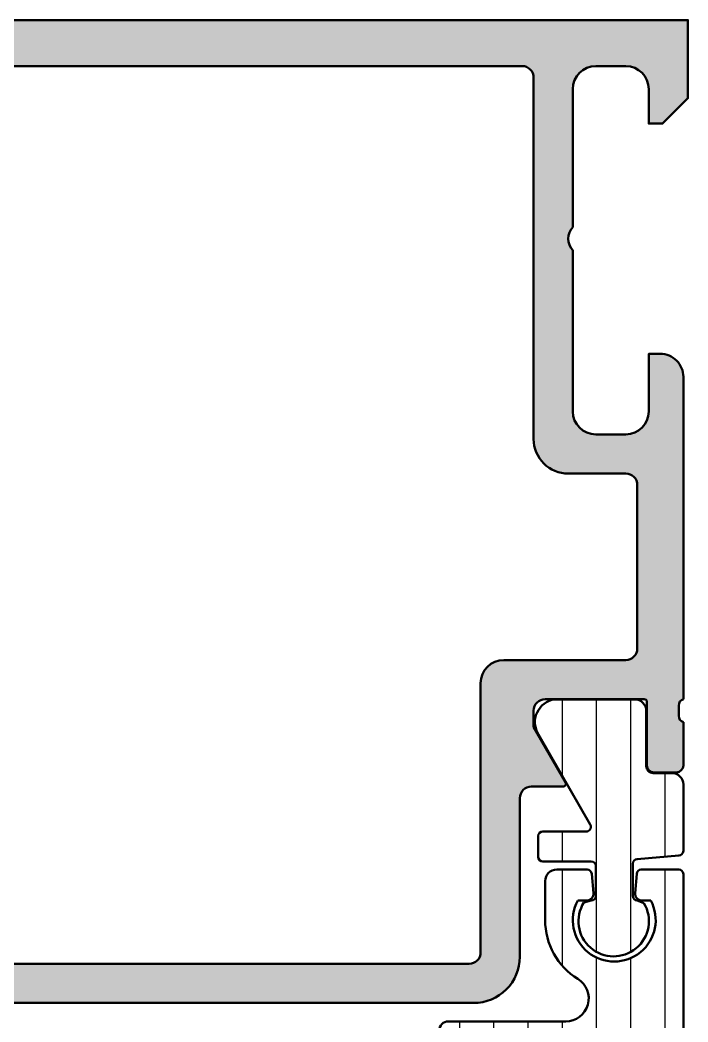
# Model space of a CAD drawing. Extents: x -30 to 78, y 10 to 95.
# Drawn here: x 24 to 53, y 51.48 to 95 of the extents above; entities that cross this region are included whole.
import ezdxf

# ---------------------------------------------------------------- set-up
doc = ezdxf.new("R2010")
doc.units = 0
for name, color, linetype, lineweight in [('0S-Alu contour', 7, 'Continuous', 50), ('0S-Alu hatch', 252, 'Continuous', 25), ('0S-Plastic contour', 254, 'Continuous', 50), ('0S-Plastic hatch', 253, 'Continuous', 25)]:
    doc.layers.add(name, color=color, linetype=linetype, lineweight=lineweight)
pattern_1 = [(90, (0, 0), (-1.4859, 0), [])]

# ---------------------------------------------------------------- blocks, each defined once
blk = doc.blocks.new('284171__E816EF3A_41FF_47C7_9F0E_7FFB3D5530F5___66181255_449C_4795_A90B_FC714D72451E_')
at = {"layer": '0S-Plastic hatch'}
h = blk.add_hatch(dxfattribs=at)
h.set_pattern_fill('ANSI31', color=256, scale=0.4680000000000001, angle=45, style=0)
h.set_pattern_definition(pattern_1)
edge = h.paths.add_edge_path()
edge.add_line((52.80000915527626, 57.8999526424142), (52.80000303682897, 29.20999689106717))
edge.add_ellipse((52.30000303682898, 29.20999699769764), major_axis=(-0.5000000000000043, 0), ratio=1, start_angle=90.00000000000159, end_angle=179.9999878056733, ccw=False)
edge.add_line((52.30000303682899, 28.70999699769764), (51.48967171842414, 28.70999699769765))
edge.add_arc((51.48967171842414, 28.40999699769764), 0.3000000000000043, 90, 180)
edge.add_line((51.18967171842414, 28.40999699769764), (51.19000366882116, 26.00999861476134))
edge.add_ellipse((50.69000769138255, 26.00999597513626), major_axis=(-0.4999959774455833, 0), ratio=1, start_angle=89.99969751881332, end_angle=180.0003024817733, ccw=False)
edge.add_line((50.69000505175747, 25.50999999769765), (47.213463553658, 25.50999999769765))
edge.add_ellipse((47.35577420264935, 26.4998180724205), major_axis=(-0.9999960709244778, 0), ratio=1, start_angle=-32.7270160998404, end_angle=81.81839194810021, ccw=False)
edge.add_line((46.51452155365801, 27.04045299769765), (47.89999999999964, 29.44017238848016))
edge.add_line((47.89999999999964, 29.44017238848016), (47.89999999999964, 29.79996490269324))
edge.add_arc((47.69999999999965, 29.79996490269329), 0.1999999999999886, 0, 89.99999999998371)
edge.add_line((47.69999999999971, 29.99996490269328), (42.60001220703089, 29.99996490269331))
edge.add_ellipse((42.60001220703089, 30.39995879917767), major_axis=(-0.3999938964843608, 0), ratio=1, start_angle=-90, end_angle=90, ccw=False)
edge.add_line((42.60001220703089, 30.79995269566203), (44.60001525878875, 30.79995269566215))
edge.add_arc((44.60001525878861, 31.0999526956619), 0.299999999999752, 270.0000000000271, 360)
edge.add_line((44.90001525878835, 31.0999526956619), (44.90001525878859, 31.29995269566192))
edge.add_ellipse((45.20001068115193, 31.29995269566192), major_axis=(-0.2999954223633381, 0), ratio=1, start_angle=180, end_angle=360, ccw=False)
edge.add_line((45.50000610351527, 31.29995269566192), (45.50000610351527, 31.09995269566198))
edge.add_arc((45.80000610351533, 31.09995269566198), 0.3000000000000682, 180, 270)
edge.add_line((45.80000610351533, 30.79995269566192), (48.32622375488245, 30.79995269566192))
edge.add_line((48.32622375488245, 30.79995269566192), (50.4999267578121, 32.05468444325666))
edge.add_arc((49.99992048209375, 32.92079275679183), 1.00007494045819, 299.9979363638884, 359.9988858904897)
edge.add_line((50.99999542236289, 32.92077331044402), (51.00000803241801, 49.69997602859283))
edge.add_arc((50.0000080324186, 49.69997710972442), 0.9999999999999946, 359.9999380557947, 450.0000000000012)
edge.add_line((50.00000803241858, 50.69997710972442), (45.80000610351522, 50.69997710972441))
edge.add_arc((45.80000610351532, 50.39997710972436), 0.300000000000054, 90.000000000019, 180)
edge.add_line((45.50000610351527, 50.39997710972436), (45.50000610351515, 50.19997710972441))
edge.add_ellipse((45.20001068115193, 50.19997710972441), major_axis=(-0.2999954223632244, 0), ratio=1, start_angle=0, end_angle=180, ccw=False)
edge.add_line((44.9000152587887, 50.19997710972441), (44.9000152587887, 50.39997710972446))
edge.add_arc((44.60001525878875, 50.39997710972435), 0.2999999999999545, 0, 90.00000000002171)
edge.add_line((44.60001525878864, 50.6999771097243), (42.60001220703089, 50.69997710972444))
edge.add_ellipse((42.60001220703089, 51.09997100620886), major_axis=(-0.3999938964844176, 0), ratio=1, start_angle=-90, end_angle=90, ccw=False)
edge.add_line((42.60001220703089, 51.49996490269328), (47.6928191055789, 51.49996490269328))
edge.add_arc((47.69281910557892, 52.49996490269322), 0.999999999999943, 269.9999999999988, 418.2116693563891)
edge.add_ellipse((49.79994985772562, 55.89996490171657), major_axis=(-3.000000000000183, 0), ratio=1, start_angle=-0.003997086741776457, end_angle=58.2116693563886, ccw=False)
edge.add_line((46.79994986502561, 55.90017418868879), (46.80000915527297, 57.59995269566197))
edge.add_ellipse((47.30000915527313, 57.59995269566192), major_axis=(-0.5000000000001635, 0), ratio=1, start_angle=269.9999999999935, end_angle=360, ccw=False)
edge.add_line((47.30000915527319, 58.09995269566208), (48.62602452675755, 58.09995269566207))
edge.add_ellipse((48.62602452675757, 57.89995269566208), major_axis=(-0.1999999999999886, 0), ratio=1, start_angle=185.0001565526393, end_angle=270.0000000000041, ccw=False)
edge.add_line((48.82526341874701, 57.91738438860385), (48.89886749326048, 57.07611244210612))
edge.add_ellipse((48.60000915527623, 57.04996490269341), major_axis=(-0.3000000000000717, 0), ratio=1, start_angle=89.99999999999591, end_angle=185.0001565526466, ccw=False)
edge.add_line((48.60000915527621, 56.74996490269333), (48.21328669298647, 56.74996490269328))
edge.add_arc((49.79994985772544, 55.8999649017166), 1.799999999999962, 151.8213572242008, 388.1786427757992)
edge.add_line((51.38661302246442, 56.74996490269328), (51.0000091552762, 56.74996490269339))
edge.add_ellipse((51.00000915527616, 57.04996490269344), major_axis=(-0.300000000000054, 0), ratio=1, start_angle=-5.000156552637293, end_angle=90.00000000000807, ccw=False)
edge.add_line((50.70115081729192, 57.0761124421061), (50.77475489180529, 57.91738438860379))
edge.add_ellipse((50.97399378379496, 57.89995269566188), major_axis=(-0.2000000000002338, 0), ratio=1, start_angle=269.99999999999386, end_angle=354.99984344732815, ccw=False)
edge.add_line((50.97399378379499, 58.09995269566211), (52.60000915527622, 58.0999526956621))
edge.add_ellipse((52.60000915527624, 57.89995269566206), major_axis=(-0.2000000000000313, 0), ratio=1, start_angle=180.0000152727673, end_angle=270.00000000000614, ccw=False)
at = {"layer": '0S-Plastic contour', "color": 7}
for points in [[(47.30000915527319, 58.09995269566208), (48.62602452675755, 58.09995269566207)], [(48.82526341874701, 57.91738438860385), (48.89886749326048, 57.07611244210612)], [(50.70115081729192, 57.0761124421061), (50.77475489180529, 57.91738438860379)], [(50.97399378379499, 58.09995269566211), (52.60000915527622, 58.0999526956621)], [(52.80000915527626, 57.8999526424142), (52.80000303682897, 29.20999689106717)], [(46.79994986502561, 55.90017418868879), (46.80000915527297, 57.59995269566197)], [(48.60000915527621, 56.74996490269333), (48.21328669298647, 56.74996490269328)], [(51.38661302246442, 56.74996490269328), (51.0000091552762, 56.74996490269339)], [(42.60001220703089, 51.49996490269328), (47.6928191055789, 51.49996490269328)], [(44.60001525878864, 50.6999771097243), (42.60001220703089, 50.69997710972444)], [(50.00000803241858, 50.69997710972442), (45.80000610351522, 50.69997710972441)], [(44.9000152587887, 50.19997710972441), (44.9000152587887, 50.39997710972446)], [(45.50000610351527, 50.39997710972436), (45.50000610351515, 50.19997710972441)], [(50.99999542236289, 32.92077331044402), (51.00000803241801, 49.69997602859283)], [(45.80000610351533, 30.79995269566192), (48.32622375488245, 30.79995269566192), (50.4999267578121, 32.05468444325666)], [(44.90001525878835, 31.0999526956619), (44.90001525878859, 31.29995269566192)], [(45.50000610351527, 31.29995269566192), (45.50000610351527, 31.09995269566198)], [(42.60001220703089, 30.79995269566203), (44.60001525878875, 30.79995269566215)], [(47.69999999999971, 29.99996490269328), (42.60001220703089, 29.99996490269331)], [(46.51452155365801, 27.04045299769765), (47.89999999999964, 29.44017238848016), (47.89999999999964, 29.79996490269324)], [(51.18967171842414, 28.40999699769764), (51.19000366882116, 26.00999861476134)], [(52.30000303682899, 28.70999699769764), (51.48967171842414, 28.70999699769765)], [(50.69000505175747, 25.50999999769765), (47.213463553658, 25.50999999769765)]]:
    blk.add_lwpolyline(points, dxfattribs=at)
at = {"layer": '0S-Plastic contour', "color": 7, "extrusion": (0, 0, -1)}
for centre, radius, start, end in [((-47.30000915527313, 57.59995269566192), 0.5000000000001635, 0, 90.00000000000651), ((-48.62602452675757, 57.89995269566208), 0.1999999999999886, 89.99999999999594, 174.9998434473607), ((-50.97399378379496, 57.89995269566188), 0.2000000000002338, 5.000156552671869, 90.00000000000612), ((-52.60000915527624, 57.89995269566206), 0.2000000000000313, 89.99999999999388, 179.9999847272327), ((-48.60000915527623, 57.04996490269341), 0.3000000000000717, 174.9998434473534, 270.0000000000041), ((-51.00000915527616, 57.04996490269344), 0.300000000000054, 269.9999999999919, 5.000156552637347), ((-49.79994985772562, 55.89996490171657), 3.000000000000184, 301.7883306436114, 0.0039970867418171), ((-42.60001220703089, 51.09997100620886), 0.3999938964844176, 270, 90), ((-45.20001068115193, 50.19997710972441), 0.2999954223632244, 180, 0), ((-45.20001068115193, 31.29995269566192), 0.2999954223633381, 0, 180), ((-42.60001220703089, 30.39995879917767), 0.3999938964843608, 270, 90), ((-52.30000303682898, 29.20999699769764), 0.5000000000000043, 180.0000121943268, 269.9999999999984), ((-47.35577420264935, 26.4998180724205), 0.9999960709244778, 278.1816080518998, 32.72701609984042), ((-50.69000769138255, 26.00999597513626), 0.4999959774455833, 179.9996975182267, 270.0003024811867)]:
    blk.add_arc(centre, radius, start, end, dxfattribs=at)
at = {"layer": '0S-Plastic contour', "color": 7}
for centre, radius, start, end in [((49.79994985772544, 55.8999649017166), 1.799999999999962, 151.8213572242008, 28.1786427757992), ((47.69281910557892, 52.49996490269322), 0.999999999999943, 269.9999999999988, 58.21166935638914), ((44.60001525878875, 50.39997710972435), 0.2999999999999545, 0, 90.00000000002171), ((45.80000610351532, 50.39997710972436), 0.300000000000054, 90.000000000019, 180), ((50.0000080324186, 49.69997710972442), 0.9999999999999946, 359.9999380557947, 90.00000000000122), ((49.99992048209375, 32.92079275679183), 1.00007494045819, 299.9979363638884, 359.9988858904897), ((44.60001525878861, 31.0999526956619), 0.299999999999752, 270.0000000000271, 0), ((45.80000610351533, 31.09995269566198), 0.3000000000000682, 180, 270), ((47.69999999999965, 29.79996490269329), 0.1999999999999886, 0, 89.99999999998371), ((51.48967171842414, 28.40999699769764), 0.3000000000000043, 90, 180)]:
    blk.add_arc(centre, radius, start, end, dxfattribs=at)
blk = doc.blocks.new('284171__E6AF96B4_6BC0_4245_8BA6_E83E0D957919___7A820507_6701_486B_81F5_174F98A8EF5D_')
at = {"layer": '0S-Plastic hatch'}
h = blk.add_hatch(dxfattribs=at)
h.set_pattern_fill('ANSI31', color=256, scale=0.4680000000000001, angle=45, style=0)
h.set_pattern_definition(pattern_1)
edge = h.paths.add_edge_path()
edge.add_line((52.80000305175747, 61.7900028921048), (52.80000305175747, 58.90749724635284))
edge.add_ellipse((52.59959904050947, 58.90788902009709), major_axis=(-0.2004043941907312, 0), ratio=1, start_angle=90.11637972490922, end_angle=179.8879914961086, ccw=False)
edge.add_line((52.60000610351528, 58.70748503932159), (50.80000305175747, 58.54998381861847))
edge.add_arc((50.80040730920315, 58.34958264318906), 0.2004015831713156, 90.11557923254156, 179.8887919884801)
edge.add_line((50.60000610351527, 58.34997161158721), (50.60000610351528, 56.94997580775421))
edge.add_arc((50.80041009371091, 56.95036757582866), 0.2004043731273295, 180.1120068946615, 269.8858075365129)
edge.add_line((50.80001068115199, 56.74996360072296), (51.08882928005733, 56.63635982728898))
edge.add_ellipse((49.77567891773746, 55.85400326614955), major_axis=(-1.528543641123367, 0), ratio=1, start_angle=-32.273112614972774, end_angle=210.7858924683431, ccw=False)
edge.add_line((48.48327616621862, 56.67017775159075), (48.80000305175746, 56.74996360072296))
edge.add_arc((48.79960645992206, 56.95036475521273), 0.200401546914977, 270.1133876137157, 359.8887979551078)
edge.add_line((49.00000762939418, 56.94997580775421), (49.00000762939418, 58.24999602564972))
edge.add_arc((48.79964546471661, 58.24961552197677), 0.2003625259806089, 0.1088091076223094, 89.89556244690863)
edge.add_line((48.800010681152, 58.44997771510285), (46.70001220703089, 58.44997771510285))
edge.add_ellipse((46.70040879886629, 58.6503788695926), major_axis=(-0.2004015469149699, 0), ratio=1, start_angle=0.11120204489537855, end_angle=89.8866123862843, ccw=False)
edge.add_line((46.50000762939418, 58.64998992213408), (46.50000762939418, 59.54998381861847))
edge.add_ellipse((46.70042975298858, 59.54957391783695), major_axis=(-0.2004225427558978, 0), ratio=1, start_angle=270.11936600596493, end_angle=359.88281956285897, ccw=False)
edge.add_line((46.70001220703089, 59.74999602564972), (48.58757734991312, 59.74999602564972))
edge.add_arc((48.58757734991312, 59.94999602564972), 0.2000000000000028, 269.999999999998, 389.8798401838267)
edge.add_line((48.76099176806473, 60.04963256300998), (46.514521553658, 63.9595468921048))
edge.add_ellipse((47.35577420264935, 64.50018181738196), major_axis=(-0.9999960709244895, 0), ratio=1, start_angle=-81.81839194810021, end_angle=32.727016099840796, ccw=False)
edge.add_line((47.213463553658, 65.48999989210482), (50.69000505175775, 65.48999999769067))
edge.add_ellipse((50.69000769138281, 64.99000402025206), major_axis=(-0.4999959774455833, 0), ratio=1, start_angle=179.9996975182268, end_angle=270.00030248118503, ccw=False)
edge.add_line((51.19000366882143, 64.99000138062186), (51.18967172416354, 62.59004449151785))
edge.add_arc((51.48967172129397, 62.59000299769066), 0.2999999999999976, 179.9920752627072, 269.9999925343822)
edge.add_line((51.48967168220409, 62.29000299769067), (52.30000311690726, 62.29000289210479))
edge.add_ellipse((52.30000305175747, 61.79000289210481), major_axis=(-0.4999999999999901, 0), ratio=1, start_angle=180, end_angle=269.99999253438307, ccw=False)
at = {"layer": '0S-Plastic contour', "color": 7}
for points in [[(47.213463553658, 65.48999989210482), (50.69000505175775, 65.48999999769067)], [(51.19000366882143, 64.99000138062186), (51.18967172416354, 62.59004449151785)], [(48.76099176806473, 60.04963256300998), (46.514521553658, 63.9595468921048)], [(51.48967168220409, 62.29000299769067), (52.30000311690726, 62.29000289210479)], [(52.80000305175747, 61.7900028921048), (52.80000305175747, 58.90749724635284)], [(46.70001220703089, 59.74999602564972), (48.58757734991312, 59.74999602564972)], [(46.50000762939418, 58.64998992213408), (46.50000762939418, 59.54998381861847)], [(48.800010681152, 58.44997771510285), (46.70001220703089, 58.44997771510285)], [(50.60000610351527, 58.34997161158721), (50.60000610351528, 56.94997580775421)], [(52.60000610351528, 58.70748503932159), (50.80000305175747, 58.54998381861847)], [(49.00000762939418, 56.94997580775421), (49.00000762939418, 58.24999602564972)], [(48.48327616621862, 56.67017775159075), (48.80000305175746, 56.74996360072296)], [(50.80001068115199, 56.74996360072296), (51.08882928005733, 56.63635982728898)]]:
    blk.add_lwpolyline(points, dxfattribs=at)
at = {"layer": '0S-Plastic contour', "color": 7, "extrusion": (0, 0, -1)}
for centre, radius, start, end in [((-47.35577420264935, 64.50018181738196), 0.9999960709244895, 327.2729839001593, 81.81839194810027), ((-50.69000769138281, 64.99000402025206), 0.4999959774455833, 89.99969751881494, 180.0003024817733), ((-52.30000305175747, 61.79000289210481), 0.4999999999999901, 90.00000746561696, 180), ((-46.70042975298858, 59.54957391783695), 0.2004225427558978, 0.1171804371410508, 89.88063399403507), ((-52.59959904050947, 58.90788902009709), 0.2004043941907312, 180.1120085038914, 269.8836202750908), ((-46.70040879886629, 58.6503788695926), 0.2004015469149699, 270.1133876137158, 359.8887979551046), ((-49.77567891773746, 55.85400326614955), 1.528543641123367, 149.2141075316569, 32.2731126149728)]:
    blk.add_arc(centre, radius, start, end, dxfattribs=at)
at = {"layer": '0S-Plastic contour', "color": 7}
for centre, radius, start, end in [((51.48967172129397, 62.59000299769066), 0.2999999999999976, 179.9920752627072, 269.9999925343822), ((48.58757734991312, 59.94999602564972), 0.2000000000000028, 269.999999999998, 29.87984018382667), ((48.79964546471661, 58.24961552197677), 0.2003625259806089, 0.1088091076223094, 89.89556244690863), ((50.80040730920315, 58.34958264318906), 0.2004015831713156, 90.11557923254156, 179.8887919884801), ((48.79960645992206, 56.95036475521273), 0.200401546914977, 270.1133876137157, 359.8887979551078), ((50.80041009371091, 56.95036757582866), 0.2004043731273295, 180.1120068946615, 269.8858075365129)]:
    blk.add_arc(centre, radius, start, end, dxfattribs=at)
blk = doc.blocks.new('398880__194DDBCD_3893_4D28_81D7_4B446C9AC49F_')
at = {"layer": '0S-Alu hatch'}
h = blk.add_hatch(color=256, dxfattribs=at)
edge = h.paths.add_edge_path()
edge.add_line((-29.99999999999989, 93.49999623924404), (-29.99999999999989, 88.9999962392449))
edge.add_arc((-29.49997331996917, 89.0000229192752), 0.5000266807425005, 180.0030571430025, 269.9969428568699)
edge.add_line((-29.49999999999943, 88.49999623924445), (-28.19998168945346, 88.4999962392445))
edge.add_arc((-28.19997136934288, 88.99998591913437), 0.4999896799963858, 269.9988173780288, 360.0011826219717)
edge.add_line((-27.699981689453, 88.99999623924496), (-27.69998168945301, 89.49999623924458))
edge.add_line((-27.69998168945301, 89.49999623924458), (-28.69998168945301, 89.49999623924444))
edge.add_line((-28.69998168945301, 89.49999623924444), (-28.69998168945278, 91.79998403221295))
edge.add_ellipse((-27.70003809262718, 91.80004043538774), major_axis=(-0.9999435984163509, 0), ratio=1, start_angle=-90.00323184614001, end_angle=0.0032318460986857644, ccw=False)
edge.add_line((-27.69998168945256, 92.79998403221335), (-23.69998168945301, 92.79998403221332))
edge.add_ellipse((-23.69997606790784, 91.79998965375849), major_axis=(-0.9999943784706443, 0), ratio=1, start_angle=179.9996779066076, end_angle=270.00032209262326, ccw=False)
edge.add_line((-22.699981689453, 91.79998403219987), (-22.69998168945301, 89.49999623924458))
edge.add_line((-22.69998168945301, 89.49999623924458), (-23.69998168945301, 89.49999623924458))
edge.add_line((-23.69998168945301, 89.49999623924458), (-23.69998168945301, 88.99999623924458))
edge.add_arc((-23.19999200956352, 88.99998591913408), 0.4999896799960021, 179.9988173777201, 270.0011826219615)
edge.add_line((-23.19998168945301, 88.49999623924457), (-20.49999999999966, 88.49999623924455))
edge.add_ellipse((-20.49997947233229, 88.00001676691238), major_axis=(-0.4999794727535737, 0), ratio=1, start_angle=179.9976476058528, end_angle=270.00235239398455, ccw=False)
edge.add_line((-20.00000000000011, 87.99999623924359), (-19.99999999999988, 80.49999623924452))
edge.add_arc((-19.49997586024497, 80.50002037899952), 0.5000241403376128, 180.0027660783855, 269.997233921397)
edge.add_line((-19.49999999999988, 79.99999623924461), (-18.19998168945301, 79.99999623924458))
edge.add_arc((-18.19996880787687, 80.49998335766846), 0.4999871185898136, 269.9985238420772, 360.0014761578453)
edge.add_line((-17.69998168945299, 80.4999962392439), (-17.69998168945301, 80.9999962392446))
edge.add_line((-17.69998168945301, 80.9999962392446), (-18.69998168945301, 80.9999962392446))
edge.add_line((-18.69998168945301, 80.9999962392446), (-18.69998168945301, 82.49999623924464))
edge.add_ellipse((-17.69999824312228, 82.50001279291385), major_axis=(-0.999983446467745, 0), ratio=1, start_angle=-90.0009484711112, end_angle=0.0009484706660032316, ccw=False)
edge.add_line((-17.69998168945256, 83.4999962392446), (-13.69998168945278, 83.4999962392446))
edge.add_ellipse((-13.70001450311247, 82.49996342558492), major_axis=(-1.000032814198036, 0), ratio=1, start_angle=180.0018800225579, end_angle=269.9981199774807, ccw=False)
edge.add_line((-12.69998168945278, 82.49999623924528), (-12.69998168945301, 80.9999962392446))
edge.add_line((-12.69998168945301, 80.9999962392446), (-13.69998168945301, 80.9999962392446))
edge.add_line((-13.69998168945301, 80.9999962392446), (-13.69998168945301, 80.49999623924458))
edge.add_arc((-13.19999457102912, 80.49998335766846), 0.4999871185898278, 179.9985238419079, 270.0014761579195)
edge.add_line((-13.19998168945301, 79.99999623924457), (-11.89999389648449, 79.99999623924458))
edge.add_arc((-11.89998101490823, 80.49998335766855), 0.499987118589913, 269.9985238420642, 360.0014761578453)
edge.add_line((-11.39999389648426, 80.49999623924401), (-11.39999389648426, 82.99998098045523))
edge.add_ellipse((-10.89999370884311, 82.99998079281445), major_axis=(-0.5000001876411841, 0), ratio=1, start_angle=270.0000215021098, end_angle=359.9999785025289, ccw=False)
edge.add_line((-10.89999389648449, 83.4999809804556), (-5.500000000000113, 83.49998098045543))
edge.add_ellipse((-5.499990037868187, 82.99999094258756), major_axis=(-0.4999900379671064, 0), ratio=1, start_angle=179.9988584005522, end_angle=270.0011415989741, ccw=False)
edge.add_line((-5.000000000000326, 82.9999809804543), (-5.000000000000113, 75.69966938036433))
edge.add_arc((-4.499991838042603, 75.69967754232172), 0.5000081620241263, 180.0009352761989, 269.9990647238578)
edge.add_line((-4.499999999999886, 75.19966938036421), (-2.000000000000341, 75.19968463915345))
edge.add_line((-2.000000000000341, 75.19968463915345), (-2.000000000000341, 68.50016643796526))
edge.add_ellipse((-2.525024225433128, 68.00015898820695), major_axis=(-0.7250226804073866, 0), ratio=1, start_angle=136.3989482371526, end_angle=223.6019249855834, ccw=False)
edge.add_line((-1.999992379641854, 67.50015954019713), (-1.999999999999658, 60.70000386863873))
edge.add_ellipse((-2.078836446542709, 60.43248327664563), major_axis=(-0.2788950563274228, 0), ratio=1, start_angle=178.835410625902, end_angle=253.5801235805057, ccw=False)
edge.add_line((-1.799998999999673, 60.42681486864725), (-1.799998999999672, 59.97322086864726))
edge.add_ellipse((-2.078867095642834, 59.96756020917019), major_axis=(-0.2789255417371436, 0), ratio=1, start_angle=106.4245945553561, end_angle=181.1628700728881, ccw=False)
edge.add_line((-1.999999999999661, 59.70001686864726), (-1.999999999999658, 57.82000586863876))
edge.add_arc((-1.699999999999647, 57.82000586863876), 0.3000000000000114, 180, 270)
edge.add_line((-1.699999999999647, 57.52000586863875), (-0.7200256809568942, 57.52000586863873))
edge.add_arc((-0.7200256809568942, 57.82000586863874), 0.3000000000000114, 270, 360)
edge.add_line((-0.4200256809568828, 57.82000586863874), (-0.4200256809568828, 60.58000386863874))
edge.add_ellipse((-0.3000256809563098, 60.58000386863873), major_axis=(-0.120000000000573, 0), ratio=1, start_angle=270, end_angle=360, ccw=False)
edge.add_line((-0.3000256809563098, 60.7000038686393), (3.999999999999886, 60.70000386863881))
edge.add_ellipse((4.000010320110675, 60.20001418874961), major_axis=(-0.4999896799957179, 0), ratio=1, start_angle=179.9988173777202, end_angle=270.0011826219941, ccw=False)
edge.add_line((4.499999999999886, 60.20000386863901), (4.499999999999658, 59.4999916616091))
edge.add_line((4.499999999999658, 59.4999916616091), (3.111755371092954, 57.09548116356078))
edge.add_arc((3.238705966639003, 57.03879077704374), 0.1390332824648397, 155.9366245846652, 266.6097434883093)
edge.add_line((3.230484008789403, 56.90000081688066), (4.599999999998885, 56.90000081688111))
edge.add_ellipse((4.599999999999511, 56.40000081688061), major_axis=(-0.5000000000005116, 0), ratio=1, start_angle=180, end_angle=270.0000000000716, ccw=False)
edge.add_line((5.100000000000022, 56.40000081688061), (5.099999999999567, 54.30290098982798))
edge.add_arc((7.099999999999425, 54.302900989828), 1.999999999999857, 180, 270.0000000000106)
edge.add_line((7.099999999999795, 52.30290098982814), (43.70000305175666, 52.30290098982862))
edge.add_arc((43.70000305175755, 54.30290098982841), 1.999999999999786, 269.9999999999743, 360)
edge.add_line((45.70000305175734, 54.30290098982841), (45.70000305175756, 61.2000008168815))
edge.add_ellipse((46.2000030517577, 61.20000081688111), major_axis=(-0.5000000000001279, 0), ratio=1, start_angle=269.99999999998863, end_angle=360, ccw=False)
edge.add_line((46.20000305175779, 61.70000081688124), (47.56953430175793, 61.70000081688098))
edge.add_arc((47.56129753256989, 61.83879977298601), 0.1390431392859799, 273.3961299495811, 384.0575019779785)
edge.add_line((47.68826293945301, 61.8954811635609), (46.30001831054676, 64.29999166160783))
edge.add_line((46.30001831054676, 64.29999166160783), (46.30001831054676, 65.0000038686496))
edge.add_ellipse((46.80000305385277, 65.00001912882526), major_axis=(-0.4999847435388884, 0), ratio=1, start_angle=-90.00699432653983, end_angle=0.0017487408159126971, ccw=False)
edge.add_line((46.80006408900374, 65.50000386863874), (51.10002873271476, 65.49998302607582))
edge.add_ellipse((51.10002873271477, 65.3799830260759), major_axis=(-0.1199999999999193, 0), ratio=1, start_angle=180, end_angle=270.0000000000034, ccw=False)
edge.add_line((51.22002873271469, 65.3799830260759), (51.22002873271469, 62.61998502607592))
edge.add_arc((51.52002873271469, 62.61998502607593), 0.3000000000000043, 180, 270.0000000000013)
edge.add_line((51.5200287327147, 62.31998502607591), (52.50000305175746, 62.31998502607591))
edge.add_arc((52.50000305175746, 62.61998502607593), 0.3000000000000185, 270.0000000000013, 360)
edge.add_line((52.80000305175748, 62.61998502607593), (52.80000305175748, 64.49999602608443))
edge.add_ellipse((52.87887014740064, 64.76753936660737), major_axis=(-0.2789255417371443, 0), ratio=1, start_angle=-1.1628700728862214, end_angle=73.57540544464467, ccw=False)
edge.add_line((52.60000205175749, 64.77320002608442), (52.60000205175748, 65.22679402608442))
edge.add_ellipse((52.87883949830052, 65.23246243408279), major_axis=(-0.2788950563274307, 0), ratio=1, start_angle=-73.58012358050769, end_angle=1.16458937409692, ccw=False)
edge.add_line((52.80000305175748, 65.4999830260759), (52.80000305175839, 79.5000114980331))
edge.add_arc((51.80000305164123, 79.5000114980327), 1.000000000117154, 0, 90.00087426482274)
edge.add_line((51.79998779284154, 80.50001149803344), (51.30000305175793, 80.50001149803296))
edge.add_line((51.30000305175793, 80.50001149803296), (51.30000305175793, 78.0000114980335))
edge.add_ellipse((50.2999156542844, 78.00009889549644), major_axis=(-1.000087401292352, 0), ratio=1, start_angle=90.00501389830862, end_angle=179.9949929319336, ccw=False)
edge.add_line((50.30000317096654, 77.00001149803333), (48.999954342842, 77.00001149803364))
edge.add_ellipse((49.00001314057068, 78.00007029576211), major_axis=(-1.000058799456955, 0), ratio=1, start_angle=0.0033686637580103707, end_angle=89.99663133637472, ccw=False)
edge.add_line((47.99995434284221, 78.0000114980311), (47.99995434284222, 85.00001150483956))
edge.add_ellipse((48.52492477924126, 85.49997990352391), major_axis=(-0.7249567978686619, 0), ratio=1, start_angle=-43.607853787480906, end_angle=43.602621782782194, ccw=False)
edge.add_line((47.99999999999944, 85.99999623817101), (47.99999999999989, 91.99999623924444))
edge.add_ellipse((49.00005492741277, 91.99994131183128), major_axis=(-1.000054928921303, 0), ratio=1, start_angle=270.003146936029, end_angle=359.9968530639975, ccw=False)
edge.add_line((49.0000000000008, 92.99999623924415), (50.30000305175816, 92.99999623924447))
edge.add_ellipse((50.29997722375046, 91.99997041123721), major_axis=(-1.000025828340773, 0), ratio=1, start_angle=180.0014797973691, end_angle=269.9985202023861, ccw=False)
edge.add_line((51.30000305175769, 91.99999623924066), (51.30000305175793, 90.49999623924421))
edge.add_line((51.30000305175793, 90.49999623924421), (51.89999389648404, 90.49999623924458))
edge.add_line((51.89999389648404, 90.49999623924458), (52.99999999999966, 91.60000234275992))
edge.add_line((52.99999999999966, 91.60000234275992), (53.00000000000035, 94.99999623924442))
edge.add_line((53.00000000000035, 94.99999623924442), (-28.49999999999988, 94.99999623924461))
edge.add_arc((-28.50002094818771, 93.50001718743243), 1.499979051958453, 89.99919982699114, 180.0008001731317)
edge = h.paths.add_edge_path()
edge.add_line((-18.29998168945292, 85.69998403221342), (-18.29998168943723, 89.19998403219773))
edge.add_arc((-19.29997606790766, 89.19998965374276), 0.9999943784862336, 359.9996779077391, 450.0003220926282)
edge.add_line((-19.29998168945292, 90.1999840322132), (-20.4999938964844, 90.1999840322132))
edge.add_ellipse((-20.49994103488211, 90.70003689381548), major_axis=(-0.5000528643963384, 0), ratio=1, start_angle=0.0060568530003024534, end_angle=89.993943146954, ccw=False)
edge.add_line((-20.9999938964844, 90.69998403221331), (-20.9999938964844, 92.49998403221375))
edge.add_ellipse((-20.49997229062388, 92.49996242635251), major_axis=(-0.5000216063273177, 0), ratio=1, start_angle=270.002475742259, end_angle=359.99752425765945, ccw=False)
edge.add_line((-20.4999938964844, 92.99998403221304), (-5.500000000000341, 92.99998403221313))
edge.add_ellipse((-5.499755161839402, 92.50022887037407), major_axis=(-0.4997552218141516, 0), ratio=1, start_angle=179.9719298704108, end_angle=270.02807012960415, ccw=False)
edge.add_line((-5.000000000000341, 92.49998403221326), (-5.000000000000113, 85.69998403221301))
edge.add_ellipse((-5.499755161839232, 85.69973919405243), major_axis=(-0.4997552218142082, 0), ratio=1, start_angle=89.97192987037619, end_angle=180.0280701295634, ccw=False)
edge.add_line((-5.500000000000341, 85.19998403221331), (-17.79998168945292, 85.19998403221331))
edge.add_ellipse((-17.79996587499482, 85.69999984667139), major_axis=(-0.5000158147081843, 0), ratio=1, start_angle=0.00181214617907699, end_angle=89.99818785390858, ccw=False)
edge = h.paths.add_edge_path()
edge.add_ellipse((-2.799996947776122, 92.49999929053648), major_axis=(-0.4999847419091521, 0), ratio=1, start_angle=-89.99825141753792, end_angle=0.0017485273854163097, ccw=False)
edge.add_line((-2.800012206571068, 92.9999840322128), (45.79995434283762, 92.99998403221313))
edge.add_ellipse((45.79998486228394, 92.50001454886088), major_axis=(-0.4999694842837532, 0), ratio=1, start_angle=179.9930054594119, end_angle=270.0034974843922, ccw=False)
edge.add_line((46.29995434284217, 92.49995351370487), (46.29995434284195, 76.80000692039602))
edge.add_arc((47.79995434284148, 76.80000692039602), 1.499999999999538, 180, 270.0000000000002)
edge.add_line((47.79995434284149, 75.30000692039647), (50.30000305175771, 75.30000692039658))
edge.add_ellipse((50.30000305175797, 74.80000692039685), major_axis=(-0.49999999999973, 0), ratio=1, start_angle=180, end_angle=270.0000000000309, ccw=False)
edge.add_line((50.8000030517577, 74.80000692039695), (50.8000030517577, 67.70000692039643))
edge.add_ellipse((50.3000030517583, 67.70000692039643), major_axis=(-0.4999999999994032, 0), ratio=1, start_angle=89.99999999998369, end_angle=180, ccw=False)
edge.add_line((50.30000305175816, 67.20000692039704), (45.00001831055045, 67.20000692039696))
edge.add_arc((45.00001831055049, 66.20000692039663), 1.000000000000326, 90.00000000000244, 179.9998349542695)
edge.add_line((44.00001831055432, 66.20000980096955), (44.00000305175707, 54.50287047224922))
edge.add_ellipse((43.49999232068519, 54.50291172248668), major_axis=(-0.5000107327734203, 0), ratio=1, start_angle=90.0012296638348, end_angle=179.9952731724382, ccw=False)
edge.add_line((43.50000305175684, 54.00290098982842), (7.299999999999613, 54.0029009898279))
edge.add_ellipse((7.300010731072745, 54.50291172248743), major_axis=(-0.5000107327746719, 0), ratio=1, start_angle=0.004726827407694145, end_angle=89.99877033599512, ccw=False)
edge.add_line((6.799999999999619, 54.50287047225112), (6.799984741218978, 61.40000692039547))
edge.add_arc((5.799986788374809, 61.40000896755269), 0.9999979528462638, 359.9998827062908, 450.0001172940599)
edge.add_line((5.79998474121146, 62.40000692039686), (0.2000032607962794, 62.40000692039638))
edge.add_ellipse((0.2000032607959099, 62.90000692039668), major_axis=(-0.5000000000002985, 0), ratio=1, start_angle=0, end_angle=90.0000000000424, ccw=False)
edge.add_line((-0.2999967392043885, 62.90000692039669), (-0.2999967392044027, 64.20015162453947))
edge.add_line((-0.2999967392044027, 64.20015162453947), (0.5000076203579056, 65.00015598410195))
edge.add_line((0.5000076203579056, 65.00015598410195), (0.5000076203583604, 71.00016198246456))
edge.add_line((0.5000076203583604, 71.00016198246456), (-0.2999967392048575, 71.80016634202707))
edge.add_line((-0.2999967392048575, 71.80016634202707), (-0.2999818984775332, 75.89967264115435))
edge.add_arc((-1.299970054047392, 75.89966901782435), 0.9999881555764234, 0.0002076039762187, 90.000666667552)
edge.add_line((-1.299981689453374, 76.89965717333308), (-2.79998168945292, 76.89965717333308))
edge.add_ellipse((-2.799992009563467, 77.39964685332895), major_axis=(-0.4999896801023703, 0), ratio=1, start_angle=-0.0011826219716795094, end_angle=90.00118262196611, ccw=False)
edge.add_line((-3.299981689559331, 77.3996571734396), (-3.299981689452451, 92.49998403222217))
at = {"layer": '0S-Alu contour', "color": 7}
for points in [[(51.30000305175769, 91.99999623924066), (51.30000305175793, 90.49999623924421), (51.89999389648404, 90.49999623924458), (52.99999999999966, 91.60000234275992), (53.00000000000035, 94.99999623924442), (-28.49999999999988, 94.99999623924461)], [(-2.800012206571068, 92.9999840322128), (45.79995434283762, 92.99998403221313)], [(49.0000000000008, 92.99999623924415), (50.30000305175816, 92.99999623924447)], [(46.29995434284217, 92.49995351370487), (46.29995434284195, 76.80000692039602)], [(47.99999999999944, 85.99999623817101), (47.99999999999989, 91.99999623924444)], [(47.99995434284221, 78.0000114980311), (47.99995434284222, 85.00001150483956)], [(51.79998779284154, 80.50001149803344), (51.30000305175793, 80.50001149803296), (51.30000305175793, 78.0000114980335)], [(52.80000305175748, 65.4999830260759), (52.80000305175839, 79.5000114980331)], [(50.30000317096654, 77.00001149803333), (48.999954342842, 77.00001149803364)], [(47.79995434284149, 75.30000692039647), (50.30000305175771, 75.30000692039658)], [(50.8000030517577, 74.80000692039695), (50.8000030517577, 67.70000692039643)], [(50.30000305175816, 67.20000692039704), (45.00001831055045, 67.20000692039696)], [(44.00001831055432, 66.20000980096955), (44.00000305175707, 54.50287047224922)], [(46.80006408900374, 65.50000386863874), (51.10002873271476, 65.49998302607582)], [(51.22002873271469, 65.3799830260759), (51.22002873271469, 62.61998502607592)], [(47.68826293945301, 61.8954811635609), (46.30001831054676, 64.29999166160783), (46.30001831054676, 65.0000038686496)], [(52.60000205175749, 64.77320002608442), (52.60000205175748, 65.22679402608442)], [(52.80000305175748, 62.61998502607593), (52.80000305175748, 64.49999602608443)], [(51.5200287327147, 62.31998502607591), (52.50000305175746, 62.31998502607591)], [(46.20000305175779, 61.70000081688124), (47.56953430175793, 61.70000081688098)], [(45.70000305175734, 54.30290098982841), (45.70000305175756, 61.2000008168815)], [(43.50000305175684, 54.00290098982842), (7.299999999999613, 54.0029009898279)], [(7.099999999999795, 52.30290098982814), (43.70000305175666, 52.30290098982862)]]:
    blk.add_lwpolyline(points, dxfattribs=at)
at = {"layer": '0S-Alu contour', "color": 7, "extrusion": (0, 0, -1)}
for centre, radius, start, end in [((-45.79998486228394, 92.50001454886088), 0.4999694842837532, 89.9965025156078, 180.0069945405882), ((-49.00005492741277, 91.99994131183128), 1.000054928921303, 0.0031469360025308, 89.99685306397097), ((-50.29997722375046, 91.99997041123721), 1.000025828340773, 90.00147979761392, 179.9985202026309), ((-48.52492477924126, 85.49997990352391), 0.7249567978686621, 316.3973782172179, 43.60785378748086), ((-49.00001314057068, 78.00007029576211), 1.000058799456955, 270.0033686636253, 359.996631336242), ((-50.2999156542844, 78.00009889549644), 1.000087401292352, 180.0050070680665, 269.9949861016914), ((-50.30000305175797, 74.80000692039685), 0.49999999999973, 89.99999999996906, 180), ((-50.3000030517583, 67.70000692039643), 0.4999999999994032, 180, 270.0000000000163), ((-46.80000305385277, 65.00001912882526), 0.4999847435388884, 359.9982512591841, 90.00699432653985), ((-51.10002873271477, 65.3799830260759), 0.1199999999999193, 89.99999999999662, 180), ((-52.87883949830052, 65.23246243408279), 0.2788950563274307, 358.8354106259031, 73.58012358050784), ((-52.87887014740064, 64.76753936660737), 0.2789255417371443, 286.4245945553553, 1.162870072886224), ((-46.2000030517577, 61.20000081688111), 0.5000000000001279, 0, 90.00000000001138), ((-43.49999232068519, 54.50291172248668), 0.5000107327734203, 180.0047268275618, 269.9987703361652)]:
    blk.add_arc(centre, radius, start, end, dxfattribs=at)
at = {"layer": '0S-Alu contour', "color": 7}
for centre, radius, start, end in [((51.80000305164123, 79.5000114980327), 1.000000000117154, 0, 90.00087426482274), ((47.79995434284148, 76.80000692039602), 1.499999999999538, 180, 270.0000000000002), ((45.00001831055049, 66.20000692039663), 1.000000000000326, 90.00000000000244, 179.9998349542695), ((51.52002873271469, 62.61998502607593), 0.3000000000000043, 180, 270.0000000000013), ((52.50000305175746, 62.61998502607593), 0.3000000000000185, 270.0000000000013, 0), ((47.56129753256989, 61.83879977298601), 0.1390431392859799, 273.3961299495811, 24.05750197797854), ((43.70000305175755, 54.30290098982841), 1.999999999999786, 269.9999999999743, 0)]:
    blk.add_arc(centre, radius, start, end, dxfattribs=at)
blk = doc.blocks.new('371760__40AC4483_346E_4776_8242_3BC79AB7BDEF_')
at = {"layer": '0S-Alu contour', "color": 7}
blk.add_blockref('398880__194DDBCD_3893_4D28_81D7_4B446C9AC49F_', (0, 0), dxfattribs=at)
at = {"layer": '0S-Plastic contour', "color": 7}
for name in ['284171__E6AF96B4_6BC0_4245_8BA6_E83E0D957919___7A820507_6701_486B_81F5_174F98A8EF5D_', '284171__E816EF3A_41FF_47C7_9F0E_7FFB3D5530F5___66181255_449C_4795_A90B_FC714D72451E_']:
    blk.add_blockref(name, (0, 0), dxfattribs=at)

msp = doc.modelspace()

# ---------------------------------------------------------------- block references
at = {"layer": '0S-Alu contour', "color": 7}
msp.add_blockref('371760__40AC4483_346E_4776_8242_3BC79AB7BDEF_', (0, 0), dxfattribs=at)

doc.saveas('drawing.dxf')
